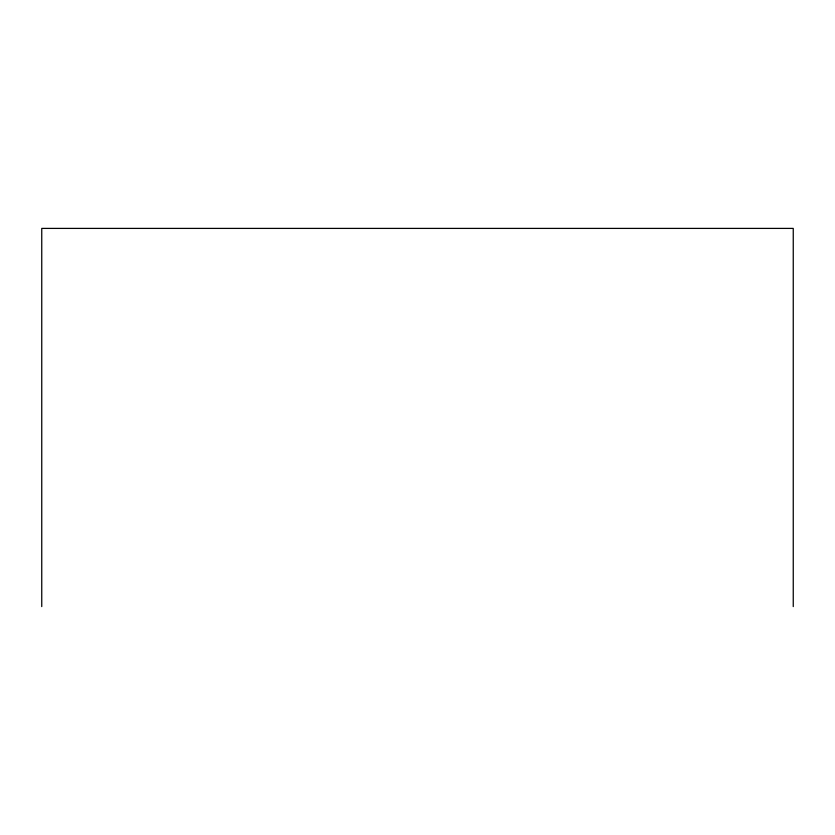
<?xml version="1.0" encoding="UTF-8"?>
<svg xmlns="http://www.w3.org/2000/svg" width="835" height="835" viewBox="0 0 835 835"><rect width="100%" height="100%" fill="white"/><g stroke="black" fill="none" stroke-linecap="round" stroke-linejoin="round"><path stroke-width="1.25" d="M793.25 606.596L793.25 228.404L41.75 228.404L41.75 606.596"/></g></svg>
